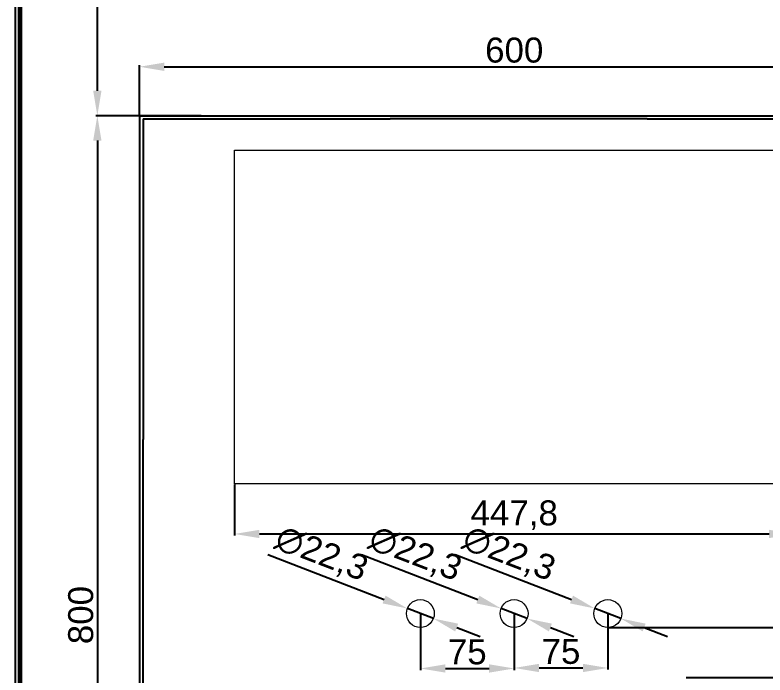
# Model space of a CAD drawing. Header units: millimetres. Extents: x 46611 to 59290, y 36233 to 38835.
# Drawn here: x 51914 to 52514, y 37701 to 38230 of the extents above; entities that cross this region are included whole.
import ezdxf

# ---------------------------------------------------------------- set-up
doc = ezdxf.new("R2010")
doc.units = ezdxf.units.MM
doc.layers.add('000-PI-Oprema', color=30, linetype='Continuous', lineweight=5)
doc.layers.add('000-PI-ORMAR', color=2, linetype='Continuous')
doc.layers.add('000-PI_TEXT', color=7, linetype='Continuous')
doc.styles.get("Standard").update_dxf_attribs({"font": 'arial.ttf'})
doc.dimstyles.new('ISO-25-lb', dxfattribs={"dimtxt": 8, "dimasz": 8, "dimexe": 1.25, "dimexo": 0.625, "dimtad": 1, "dimtxsty": 'Standard', "dimcen": 5, "dimadec": 0, "dimazin": 0, "dimtfac": 1, "dimtmove": 0, "dimatfit": 3, "dimfxl": 1, "dimarcsym": 0})

# ---------------------------------------------------------------- blocks, each defined once
blk = doc.blocks.new('*D136')
at = {"layer": '000-PI_TEXT', "color": 0, "linetype": 'Continuous', "lineweight": -2, "ltscale": 0.25, "transparency": 16777216}
for p, q in [((52062.78, 38537.03), (51978.54, 38537.03)), ((51979.79, 38169.03), (51979.79, 38517.03)), ((52062.78, 38149.03), (51978.54, 38149.03))]:
    blk.add_line(p, q, dxfattribs=at)
at = {"layer": '000-PI_TEXT', "color": 0, "ltscale": 0.25, "transparency": 16777216}
for points in [[(51976.46, 38517.03), (51983.13, 38517.03), (51979.79, 38537.03)], [(51976.46, 38169.03), (51983.13, 38169.03), (51979.79, 38149.03)]]:
    blk.add_solid(points, dxfattribs=at)
at = {"layer": 'Defpoints', "color": 0, "ltscale": 0.25, "transparency": 16777216}
for p in [(51979.79, 38537.03), (52063.4, 38537.03), (52063.4, 38149.03)]:
    blk.add_point(p, dxfattribs=at)
at = {"layer": '000-PI_TEXT', "color": 0, "ltscale": 0.25, "transparency": 16777216, "insert": (51966.57, 38343.03), "char_height": 20, "attachment_point": 5, "rotation": 90}
blk.add_mtext('388', dxfattribs=at)
blk = doc.blocks.new('*D137')
at = {"layer": '000-PI_TEXT', "color": 0, "linetype": 'Continuous', "lineweight": -2, "ltscale": 0.25, "transparency": 16777216}
for p, q in [((52012.78, 38149.03), (51978.54, 38149.03)), ((51979.79, 38129.03), (51979.79, 37369.03)), ((52012.78, 37349.03), (51978.54, 37349.03))]:
    blk.add_line(p, q, dxfattribs=at)
at = {"layer": '000-PI_TEXT', "color": 0, "ltscale": 0.25, "transparency": 16777216}
for points in [[(51976.46, 38129.03), (51983.13, 38129.03), (51979.79, 38149.03)], [(51976.46, 37369.03), (51983.13, 37369.03), (51979.79, 37349.03)]]:
    blk.add_solid(points, dxfattribs=at)
at = {"layer": 'Defpoints', "color": 0, "ltscale": 0.25, "transparency": 16777216}
for p in [(52013.4, 38149.03), (51979.79, 37349.03), (52013.4, 37349.03)]:
    blk.add_point(p, dxfattribs=at)
at = {"layer": '000-PI_TEXT', "color": 0, "ltscale": 0.25, "transparency": 16777216, "insert": (51966.58, 37749.03), "char_height": 20, "attachment_point": 5, "rotation": 90}
blk.add_mtext('800', dxfattribs=at)
blk = doc.blocks.new('*D139')
at = {"layer": '000-PI_TEXT', "color": 0, "linetype": 'Continuous', "lineweight": -2, "ltscale": 0.25, "transparency": 16777216}
for p, q in [((52818.49, 37759.13), (52818.49, 37863.43)), ((52388.93, 37739.13), (52819.74, 37739.13)), ((52818.49, 37699.13), (52818.49, 37739.13)), ((52451.03, 37699.13), (52819.74, 37699.13)), ((52818.49, 37679.13), (52818.49, 37659.13))]:
    blk.add_line(p, q, dxfattribs=at)
at = {"layer": '000-PI_TEXT', "color": 0, "ltscale": 0.25, "transparency": 16777216}
for points in [[(52815.16, 37759.13), (52821.83, 37759.13), (52818.49, 37739.13)], [(52815.16, 37679.13), (52821.83, 37679.13), (52818.49, 37699.13)]]:
    blk.add_solid(points, dxfattribs=at)
at = {"layer": 'Defpoints', "color": 0, "ltscale": 0.25, "transparency": 16777216}
for p in [(52388.31, 37739.13), (52450.4, 37699.13), (52818.49, 37699.13)]:
    blk.add_point(p, dxfattribs=at)
at = {"layer": '000-PI_TEXT', "color": 0, "ltscale": 0.25, "transparency": 16777216, "insert": (52805.28, 37845.74), "char_height": 20, "attachment_point": 5, "rotation": 90}
blk.add_mtext('40', dxfattribs=at)
blk = doc.blocks.new('*D140')
at = {"layer": '000-PI_TEXT', "color": 0, "linetype": 'Continuous', "lineweight": -2, "ltscale": 0.25, "transparency": 16777216}
for p, q in [((52013.4, 38149.65), (52013.4, 38189.46)), ((52613.4, 38149.65), (52613.4, 38189.46)), ((52033.4, 38188.21), (52593.4, 38188.21))]:
    blk.add_line(p, q, dxfattribs=at)
at = {"layer": '000-PI_TEXT', "color": 0, "ltscale": 0.25, "transparency": 16777216}
for points in [[(52033.4, 38191.54), (52033.4, 38184.87), (52013.4, 38188.21)], [(52593.4, 38191.54), (52593.4, 38184.87), (52613.4, 38188.21)]]:
    blk.add_solid(points, dxfattribs=at)
at = {"layer": 'Defpoints', "color": 0, "ltscale": 0.25, "transparency": 16777216}
for p in [(52613.4, 38188.21), (52013.4, 38149.03), (52613.4, 38149.03)]:
    blk.add_point(p, dxfattribs=at)
at = {"layer": '000-PI_TEXT', "color": 0, "ltscale": 0.25, "transparency": 16777216, "insert": (52313.4, 38201.42), "char_height": 20, "attachment_point": 5}
blk.add_mtext('600', dxfattribs=at)
blk = doc.blocks.new('*D145')
at = {"layer": '000-PI_TEXT', "color": 0, "linetype": 'Continuous', "lineweight": -2, "ltscale": 0.25, "transparency": 16777216}
for p, q in [((52089.5, 37853.65), (52089.5, 37812.76)), ((52537.3, 37853.65), (52537.3, 37812.76)), ((52109.5, 37814.01), (52517.3, 37814.01))]:
    blk.add_line(p, q, dxfattribs=at)
at = {"layer": '000-PI_TEXT', "color": 0, "ltscale": 0.25, "transparency": 16777216}
for points in [[(52109.5, 37817.34), (52109.5, 37810.67), (52089.5, 37814.01)], [(52517.3, 37817.34), (52517.3, 37810.67), (52537.3, 37814.01)]]:
    blk.add_solid(points, dxfattribs=at)
at = {"layer": 'Defpoints', "color": 0, "ltscale": 0.25, "transparency": 16777216}
for p in [(52089.5, 37854.27), (52537.3, 37854.27), (52537.3, 37814.01)]:
    blk.add_point(p, dxfattribs=at)
at = {"layer": '000-PI_TEXT', "color": 0, "ltscale": 0.25, "transparency": 16777216, "insert": (52313.4, 37829.03), "char_height": 20, "attachment_point": 5}
blk.add_mtext('447,8', dxfattribs=at)
blk = doc.blocks.new('*D146')
at = {"layer": '000-PI_TEXT', "color": 0, "linetype": 'Continuous', "lineweight": -2, "ltscale": 0.25, "transparency": 16777216}
for p, q in [((52238.31, 37749.65), (52238.31, 37705.02)), ((52313.31, 37749.65), (52313.31, 37705.02)), ((52258.31, 37706.27), (52293.31, 37706.27))]:
    blk.add_line(p, q, dxfattribs=at)
at = {"layer": '000-PI_TEXT', "color": 0, "ltscale": 0.25, "transparency": 16777216}
for points in [[(52258.31, 37709.6), (52258.31, 37702.94), (52238.31, 37706.27)], [(52293.31, 37709.6), (52293.31, 37702.94), (52313.31, 37706.27)]]:
    blk.add_solid(points, dxfattribs=at)
at = {"layer": 'Defpoints', "color": 0, "ltscale": 0.25, "transparency": 16777216}
for p in [(52238.31, 37750.28), (52313.31, 37750.28), (52313.31, 37706.27)]:
    blk.add_point(p, dxfattribs=at)
at = {"layer": '000-PI_TEXT', "color": 0, "ltscale": 0.25, "transparency": 16777216, "insert": (52275.81, 37719.44), "char_height": 20, "attachment_point": 5}
blk.add_mtext('75', dxfattribs=at)
blk = doc.blocks.new('*D147')
at = {"layer": '000-PI_TEXT', "color": 0, "linetype": 'Continuous', "lineweight": -2, "ltscale": 0.25, "transparency": 16777216}
for p, q in [((52313.31, 37749.03), (52313.31, 37705.41)), ((52388.31, 37749.65), (52388.31, 37705.41)), ((52333.31, 37706.66), (52368.31, 37706.66))]:
    blk.add_line(p, q, dxfattribs=at)
at = {"layer": '000-PI_TEXT', "color": 0, "ltscale": 0.25, "transparency": 16777216}
for points in [[(52333.31, 37709.99), (52333.31, 37703.33), (52313.31, 37706.66)], [(52368.31, 37709.99), (52368.31, 37703.33), (52388.31, 37706.66)]]:
    blk.add_solid(points, dxfattribs=at)
at = {"layer": 'Defpoints', "color": 0, "ltscale": 0.25, "transparency": 16777216}
for p in [(52313.31, 37749.65), (52388.31, 37750.28), (52388.31, 37706.66)]:
    blk.add_point(p, dxfattribs=at)
at = {"layer": '000-PI_TEXT', "color": 0, "ltscale": 0.25, "transparency": 16777216, "insert": (52350.81, 37719.83), "char_height": 20, "attachment_point": 5}
blk.add_mtext('75', dxfattribs=at)
blk = doc.blocks.new('*D148')
at = {"layer": '000-PI_TEXT', "color": 0, "linetype": 'Continuous', "lineweight": -2, "ltscale": 0.25, "transparency": 16777216}
for p, q in [((52116.24, 37797.44), (52209.25, 37761.5)), ((52248.71, 37746.26), (52227.9, 37754.3)), ((52267.36, 37739.05), (52286.02, 37731.84))]:
    blk.add_line(p, q, dxfattribs=at)
at = {"layer": '000-PI_TEXT', "color": 0, "ltscale": 0.25, "transparency": 16777216}
for points in [[(52210.45, 37764.61), (52208.05, 37758.4), (52227.9, 37754.3)], [(52268.56, 37742.16), (52266.16, 37735.94), (52248.71, 37746.26)]]:
    blk.add_solid(points, dxfattribs=at)
at = {"layer": 'Defpoints', "color": 0, "ltscale": 0.25, "transparency": 16777216}
for p in [(52227.9, 37754.3), (52248.71, 37746.26)]:
    blk.add_point(p, dxfattribs=at)
at = {"layer": '000-PI_TEXT', "color": 0, "ltscale": 0.25, "transparency": 16777216, "insert": (52158.95, 37797.39), "char_height": 20, "attachment_point": 5, "rotation": 338.87363}
blk.add_mtext('∅22,3', dxfattribs=at)
blk = doc.blocks.new('*D149')
at = {"layer": '000-PI_TEXT', "color": 0, "linetype": 'Continuous', "lineweight": -2, "ltscale": 0.25, "transparency": 16777216}
for p, q in [((52191.24, 37797.44), (52284.25, 37761.5)), ((52323.71, 37746.26), (52302.9, 37754.3)), ((52342.36, 37739.05), (52361.02, 37731.84))]:
    blk.add_line(p, q, dxfattribs=at)
at = {"layer": '000-PI_TEXT', "color": 0, "ltscale": 0.25, "transparency": 16777216}
for points in [[(52285.45, 37764.61), (52283.05, 37758.4), (52302.9, 37754.3)], [(52343.56, 37742.16), (52341.16, 37735.94), (52323.71, 37746.26)]]:
    blk.add_solid(points, dxfattribs=at)
at = {"layer": 'Defpoints', "color": 0, "ltscale": 0.25, "transparency": 16777216}
for p in [(52302.9, 37754.3), (52323.71, 37746.26)]:
    blk.add_point(p, dxfattribs=at)
at = {"layer": '000-PI_TEXT', "color": 0, "ltscale": 0.25, "transparency": 16777216, "insert": (52233.95, 37797.39), "char_height": 20, "attachment_point": 5, "rotation": 338.87363}
blk.add_mtext('∅22,3', dxfattribs=at)
blk = doc.blocks.new('*D150')
at = {"layer": '000-PI_TEXT', "color": 0, "linetype": 'Continuous', "lineweight": -2, "ltscale": 0.25, "transparency": 16777216}
for p, q in [((52266.24, 37797.44), (52359.25, 37761.5)), ((52398.71, 37746.26), (52377.9, 37754.3)), ((52417.36, 37739.05), (52436.02, 37731.84))]:
    blk.add_line(p, q, dxfattribs=at)
at = {"layer": '000-PI_TEXT', "color": 0, "ltscale": 0.25, "transparency": 16777216}
for points in [[(52360.45, 37764.61), (52358.05, 37758.4), (52377.9, 37754.3)], [(52418.56, 37742.16), (52416.16, 37735.94), (52398.71, 37746.26)]]:
    blk.add_solid(points, dxfattribs=at)
at = {"layer": 'Defpoints', "color": 0, "ltscale": 0.25, "transparency": 16777216}
for p in [(52377.9, 37754.3), (52398.71, 37746.26)]:
    blk.add_point(p, dxfattribs=at)
at = {"layer": '000-PI_TEXT', "color": 0, "ltscale": 0.25, "transparency": 16777216, "insert": (52308.95, 37797.39), "char_height": 20, "attachment_point": 5, "rotation": 338.87363}
blk.add_mtext('∅22,3', dxfattribs=at)

msp = doc.modelspace()

# ---------------------------------------------------------------- linework, layer by layer
at = {"layer": '000-PI-Oprema', "ltscale": 0.25}
msp.add_lwpolyline([(52089.503, 38121.473), (52537.303, 38121.473), (52537.303, 37854.273), (52089.503, 37854.273)], close=True, dxfattribs=at)
for centre in [(52238.305, 37750.278), (52313.305, 37750.278), (52388.305, 37750.278)]:
    msp.add_circle(centre, 11.15, dxfattribs=at)
at = {"layer": '000-PI-ORMAR'}
for p, q in [((51917.391, 36550.028), (51917.391, 38534.528)), ((51917.403, 38534.528), (51917.403, 36550.028)), ((51918.903, 38534.528), (51918.903, 36550.028)), ((51913.903, 38514.028), (51913.903, 36563.028)), ((51916.621, 38514.028), (51916.621, 36563.028)), ((52013.403, 38149.028), (52214.108, 38149.028)), ((52013.403, 38149.028), (52013.403, 37889.585)), ((52419.686, 38149.028), (52613.403, 38149.028)), ((52016.555, 38146.528), (52214.108, 38146.528)), ((52016.555, 38146.528), (52016.555, 37889.585)), ((52419.686, 38146.528), (52611.555, 38146.528))]:
    msp.add_line(p, q, dxfattribs=at)
at = {"layer": '000-PI-ORMAR', "ltscale": 0.25}
for p, q in [((52214.108, 38149.028), (52219.686, 38149.028)), ((52219.686, 38149.028), (52419.686, 38149.028)), ((52219.686, 38146.528), (52214.108, 38146.528)), ((52419.686, 38146.528), (52219.686, 38146.528)), ((52013.403, 37889.585), (52013.403, 37679.056)), ((52016.555, 37679.056), (52016.555, 37889.585))]:
    msp.add_line(p, q, dxfattribs=at)

# ---------------------------------------------------------------- dimensions: what is measured, and where the dimension line sits
at = {"layer": '000-PI_TEXT', "ltscale": 0.25}
dim = msp.add_linear_dim(base=(51979.792, 38537.028), p1=(52063.403, 38149.028), p2=(52063.403, 38537.028), angle=90, dimstyle='ISO-25-lb', override={"dimtxt": 20, "dimasz": 20, "dimgap": 3}, dxfattribs=at)
dim.commit()
dim.dimension.update_dxf_attribs({"geometry": '*D136', "text_midpoint": (51966.574, 38343.028)})
dim = msp.add_linear_dim(base=(52613.403, 38188.206), p1=(52013.403, 38149.028), p2=(52613.403, 38149.028), dimstyle='ISO-25-lb', override={"dimtxt": 20, "dimasz": 20, "dimgap": 3}, dxfattribs=at)
dim.commit()
dim.dimension.update_dxf_attribs({"geometry": '*D140', "text_midpoint": (52313.403, 38201.418)})
for base, p1, p2, picture, middle in [((51979.792, 37349.028), (52013.403, 38149.028), (52013.403, 37349.028), '*D137', (51979.792, 37749.028)), ((52818.492, 37699.128), (52388.305, 37739.128), (52450.403, 37699.128), '*D139', (52818.492, 37845.737))]:
    dim = msp.add_linear_dim(base=base, p1=p1, p2=p2, angle=90, dimstyle='ISO-25-lb', override={"dimtxt": 20, "dimasz": 20, "dimgap": 3}, dxfattribs=at)
    dim.commit()
    dim.dimension.update_dxf_attribs({"geometry": picture, "text_midpoint": middle, "dimtype": 160})
for base, p1, p2, picture, middle in [((52537.303, 37814.007), (52089.503, 37854.273), (52537.303, 37854.273), '*D145', (52313.403, 37814.007)), ((52313.305, 37706.27), (52238.305, 37750.278), (52313.305, 37750.278), '*D146', (52275.805, 37706.27)), ((52388.305, 37706.661), (52313.305, 37749.653), (52388.305, 37750.278), '*D147', (52350.805, 37706.661))]:
    dim = msp.add_linear_dim(base=base, p1=p1, p2=p2, dimstyle='ISO-25-lb', override={"dimtxt": 20, "dimasz": 20, "dimgap": 3}, dxfattribs=at)
    dim.commit()
    dim.dimension.update_dxf_attribs({"geometry": picture, "text_midpoint": middle, "dimtype": 160})
for p1, p2, picture, middle in [((52248.706, 37746.259), (52227.905, 37754.296), '*D148', (52158.948, 37797.393)), ((52323.706, 37746.259), (52302.905, 37754.296), '*D149', (52233.948, 37797.393)), ((52398.706, 37746.259), (52377.905, 37754.296), '*D150', (52308.948, 37797.393))]:
    dim = msp.add_diameter_dim_2p(p1=p1, p2=p2, dimstyle='ISO-25-lb', override={"dimtxt": 20, "dimasz": 20, "dimgap": 3}, dxfattribs=at)
    dim.commit()
    dim.dimension.update_dxf_attribs({"geometry": picture, "text_midpoint": middle})

# ---------------------------------------------------------------- next in the draw order: wipeouts: each hides what was drawn before it
msp.add_wipeout([(52089.503, 38121.473), (52537.303, 38121.473), (52537.303, 37854.273), (52089.503, 37854.273)]).dxf.layer = '000-PI-Oprema'

# ---------------------------------------------------------------- next in the draw order: linework, layer by layer
at = {"layer": '000-PI-Oprema', "ltscale": 0.25}
msp.add_lwpolyline([(52089.503, 38121.473), (52537.303, 38121.473), (52537.303, 37854.273), (52089.503, 37854.273)], close=True, dxfattribs=at)

doc.saveas('drawing.dxf')
